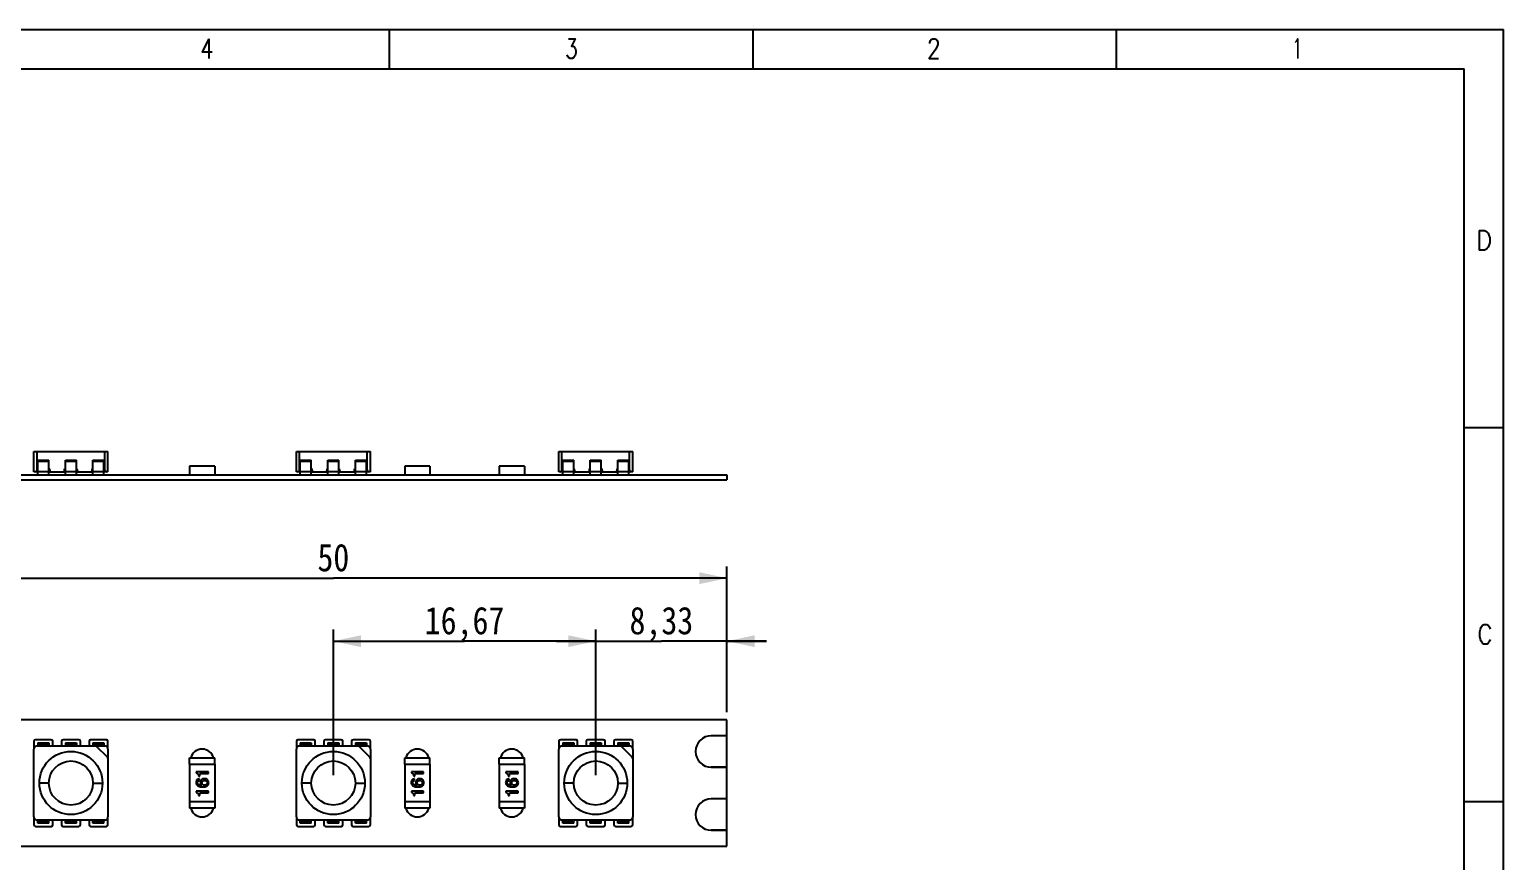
# Model space of a CAD drawing. Extents: x 4 to 145, y 3 to 102.
# Drawn here: x 51.4 to 145, y 48.7 to 101.5 of the extents above; entities that cross this region are included whole.
import ezdxf
from ezdxf.enums import TextEntityAlignment as Align

# ---------------------------------------------------------------- set-up
doc = ezdxf.new("R2010")
doc.units = 0
doc.header["$LTSCALE"] = 8.1675
doc.layers.get('0').update_dxf_attribs({"linetype": 'CONTINUOUS'})
for name, color, linetype in [('LED_CHIP_5050_BASE2', 7, 'CONTINUOUS'), ('LED_CHIP_5050_ELETRODE2', 7, 'CONTINUOUS'), ('LED_CHIP_5050_SLICONE2', 7, 'CONTINUOUS'), ('LS-12V-60-W10-5050S4', 7, 'CONTINUOUS'), ('LS-12V-60-W10-5050S9', 7, 'CONTINUOUS'), ('LS-12V-60-W10-5050S_PADS2', 7, 'CONTINUOUS'), ('LS-12V-60-W10-5050S_PLATE2', 7, 'CONTINUOUS'), ('RES_1206_012', 7, 'CONTINUOUS'), ('RES_1206_032', 7, 'CONTINUOUS')]:
    doc.layers.add(name, color=color, linetype=linetype)
doc.styles.get("Standard").update_dxf_attribs({"font": 'SIMHEI.SHX', "width": 0.85})
doc.styles.add('TEXTSTYLE_2', font='TXT.TTF')
doc.dimstyles.get("Standard").update_dxf_attribs({"dimtxt": 2.5, "dimasz": 2.5, "dimexe": 1.25, "dimexo": 0.625, "dimtad": 1, "dimcen": 2.5, "dimazin": 3, "dimtfac": 1, "dimtmove": 0, "dimatfit": 3})

# ---------------------------------------------------------------- blocks, each defined once
blk = doc.blocks.new('_FILLED')
at = {"color": 0, "linetype": 'BYBLOCK'}
blk.add_solid([(0, 0), (-1, 0.214), (-1, -0.214)], dxfattribs=at)
blk = doc.blocks.new('*D1')
at = {"layer": 'LS-12V-60-W10-5050S4', "color": 3}
for p, q in [((45.682, 58.182), (45.682, 67.432)), ((95.682, 58.182), (95.682, 67.432)), ((45.682, 66.682), (70.682, 66.682)), ((95.682, 66.682), (70.682, 66.682))]:
    blk.add_line(p, q, dxfattribs=at)
at = {"layer": 'LS-12V-60-W10-5050S4', "color": 3, "xscale": 1.75, "yscale": 1.75, "zscale": 1.75, "rotation": 180}
blk.add_blockref('_FILLED', (45.682, 66.682), dxfattribs=at)
at = {"layer": 'LS-12V-60-W10-5050S4', "color": 3, "xscale": 1.75, "yscale": 1.75, "zscale": 1.75}
blk.add_blockref('_FILLED', (95.682, 66.682), dxfattribs=at)
at = {"layer": 'LS-12V-60-W10-5050S4', "color": 3, "width": 0.85}
blk.add_text('50', height=1.75, dxfattribs=at).set_placement((70.682, 67.119), align=Align.CENTER)
blk = doc.blocks.new('*D3')
at = {"layer": 'LS-12V-60-W10-5050S4', "color": 3}
for p, q in [((87.348, 54.182), (87.348, 63.432)), ((95.682, 58.182), (95.682, 63.432)), ((87.348, 62.682), (84.848, 62.682)), ((84.848, 62.682), (91.515, 62.682)), ((98.182, 62.682), (91.515, 62.682)), ((95.682, 62.682), (98.182, 62.682))]:
    blk.add_line(p, q, dxfattribs=at)
at = {"layer": 'LS-12V-60-W10-5050S4', "color": 3, "xscale": 1.75, "yscale": 1.75, "zscale": 1.75}
blk.add_blockref('_FILLED', (87.348, 62.682), dxfattribs=at)
at = {"layer": 'LS-12V-60-W10-5050S4', "color": 3, "xscale": 1.75, "yscale": 1.75, "zscale": 1.75, "rotation": 180}
blk.add_blockref('_FILLED', (95.682, 62.682), dxfattribs=at)
at = {"layer": 'LS-12V-60-W10-5050S4', "color": 3, "width": 0.85}
blk.add_text('8,33', height=1.75, dxfattribs=at).set_placement((91.515, 63.119), align=Align.CENTER)
blk = doc.blocks.new('*D4')
at = {"layer": 'LS-12V-60-W10-5050S4', "color": 3}
for p, q in [((70.682, 54.182), (70.682, 63.432)), ((87.348, 54.182), (87.348, 63.432)), ((70.682, 62.682), (79.015, 62.682)), ((87.348, 62.682), (79.015, 62.682))]:
    blk.add_line(p, q, dxfattribs=at)
at = {"layer": 'LS-12V-60-W10-5050S4', "color": 3, "xscale": 1.75, "yscale": 1.75, "zscale": 1.75, "rotation": 180}
blk.add_blockref('_FILLED', (70.682, 62.682), dxfattribs=at)
at = {"layer": 'LS-12V-60-W10-5050S4', "color": 3, "xscale": 1.75, "yscale": 1.75, "zscale": 1.75}
blk.add_blockref('_FILLED', (87.348, 62.682), dxfattribs=at)
at = {"layer": 'LS-12V-60-W10-5050S4', "color": 3, "width": 0.85}
blk.add_text('16,67', height=1.75, dxfattribs=at).set_placement((79.015, 63.119), align=Align.CENTER)

msp = doc.modelspace()

# ---------------------------------------------------------------- linework, layer by layer
at = {"layer": 'LED_CHIP_5050_BASE2', "color": 7}
for p, q in [((51.665, 73.43), (51.665, 74.73)), ((51.665, 74.73), (56.365, 74.73)), ((51.865, 73.53), (51.865, 74.73)), ((56.165, 73.53), (56.165, 74.73)), ((56.365, 73.43), (56.365, 74.73)), ((68.332, 73.43), (68.332, 74.73)), ((68.332, 74.73), (73.032, 74.73)), ((68.532, 73.53), (68.532, 74.73)), ((72.832, 73.53), (72.832, 74.73)), ((73.032, 73.43), (73.032, 74.73)), ((84.998, 74.73), (89.698, 74.73)), ((84.998, 73.43), (84.998, 74.73)), ((85.198, 73.53), (85.198, 74.73)), ((89.498, 73.53), (89.498, 74.73)), ((89.698, 73.43), (89.698, 74.73)), ((51.915, 73.43), (51.665, 73.43)), ((51.865, 73.63), (51.915, 73.63)), ((51.915, 73.53), (51.865, 73.53)), ((52.615, 73.63), (52.665, 73.63)), ((52.665, 73.53), (52.615, 73.53)), ((52.615, 73.43), (53.665, 73.43)), ((52.665, 73.53), (52.665, 73.63)), ((53.615, 73.53), (53.615, 73.63)), ((53.615, 73.63), (53.665, 73.63)), ((53.665, 73.53), (53.615, 73.53)), ((54.365, 73.63), (54.415, 73.63)), ((54.415, 73.53), (54.365, 73.53)), ((54.365, 73.43), (55.415, 73.43)), ((54.415, 73.53), (54.415, 73.63)), ((55.365, 73.53), (55.365, 73.63)), ((55.365, 73.63), (55.415, 73.63)), ((55.415, 73.53), (55.365, 73.53)), ((56.115, 73.63), (56.165, 73.63)), ((56.165, 73.53), (56.115, 73.53)), ((56.365, 73.43), (56.115, 73.43)), ((68.582, 73.43), (68.332, 73.43)), ((68.532, 73.63), (68.582, 73.63)), ((68.582, 73.53), (68.532, 73.53)), ((69.282, 73.63), (69.332, 73.63)), ((69.332, 73.53), (69.282, 73.53)), ((69.282, 73.43), (70.332, 73.43)), ((69.332, 73.53), (69.332, 73.63)), ((70.282, 73.53), (70.282, 73.63)), ((70.282, 73.63), (70.332, 73.63)), ((70.332, 73.53), (70.282, 73.53)), ((71.032, 73.63), (71.082, 73.63)), ((71.082, 73.53), (71.032, 73.53)), ((71.032, 73.43), (72.082, 73.43)), ((71.082, 73.53), (71.082, 73.63)), ((72.032, 73.63), (72.082, 73.63)), ((72.032, 73.53), (72.032, 73.63)), ((72.082, 73.53), (72.032, 73.53)), ((72.782, 73.63), (72.832, 73.63)), ((72.832, 73.53), (72.782, 73.53)), ((73.032, 73.43), (72.782, 73.43)), ((85.248, 73.43), (84.998, 73.43)), ((85.198, 73.63), (85.248, 73.63)), ((85.248, 73.53), (85.198, 73.53)), ((85.948, 73.63), (85.998, 73.63)), ((85.998, 73.53), (85.948, 73.53)), ((85.948, 73.43), (86.998, 73.43)), ((85.998, 73.53), (85.998, 73.63)), ((86.948, 73.63), (86.998, 73.63)), ((86.948, 73.53), (86.948, 73.63)), ((86.998, 73.53), (86.948, 73.53)), ((87.698, 73.63), (87.748, 73.63)), ((87.748, 73.53), (87.698, 73.53)), ((87.698, 73.43), (88.748, 73.43)), ((87.748, 73.53), (87.748, 73.63)), ((88.698, 73.63), (88.748, 73.63)), ((88.698, 73.53), (88.698, 73.63)), ((88.748, 73.53), (88.698, 73.53)), ((89.448, 73.63), (89.498, 73.63)), ((89.498, 73.53), (89.448, 73.53)), ((89.698, 73.43), (89.448, 73.43)), ((51.665, 51.532), (51.665, 55.832)), ((51.865, 56.032), (56.165, 56.032)), ((56.336, 55.313), (55.646, 56.003)), ((56.365, 55.832), (56.365, 51.532)), ((68.332, 51.532), (68.332, 55.832)), ((68.532, 56.032), (72.832, 56.032)), ((73.002, 55.313), (72.313, 56.003)), ((73.032, 55.832), (73.032, 51.532)), ((84.998, 51.532), (84.998, 55.832)), ((85.198, 56.032), (89.498, 56.032)), ((89.669, 55.313), (88.98, 56.003)), ((89.698, 55.832), (89.698, 51.532)), ((56.165, 51.332), (51.865, 51.332)), ((72.832, 51.332), (68.532, 51.332)), ((89.498, 51.332), (85.198, 51.332))]:
    msp.add_line(p, q, dxfattribs=at)
for centre in [(54.015, 53.682), (70.682, 53.682), (87.348, 53.682)]:
    msp.add_circle(centre, 2, dxfattribs=at)
for centre, radius, start, end in [((51.765, 73.53), 0.1, 270, 360), ((52.765, 73.53), 0.1, 180, 270), ((53.515, 73.53), 0.1, 270, 360), ((54.515, 73.53), 0.1, 180, 270), ((55.265, 73.53), 0.1, 270, 360), ((56.265, 73.53), 0.1, 180, 270), ((68.432, 73.53), 0.1, 270, 360), ((69.432, 73.53), 0.1, 180, 270), ((70.182, 73.53), 0.1, 270, 360), ((71.182, 73.53), 0.1, 180, 270), ((71.932, 73.53), 0.1, 270, 360), ((72.932, 73.53), 0.1, 180, 270), ((85.098, 73.53), 0.1, 270, 360), ((86.098, 73.53), 0.1, 180, 270), ((86.848, 73.53), 0.1, 270, 360), ((87.848, 73.53), 0.1, 180, 270), ((88.598, 73.53), 0.1, 270, 360), ((89.598, 73.53), 0.1, 180, 270), ((51.865, 55.832), 0.2, 90, 180), ((55.576, 55.932), 0.1, 44.99712, 90), ((56.165, 55.832), 0.2, 0, 90), ((56.265, 55.243), 0.1, 0, 44.99712), ((68.532, 55.832), 0.2, 90, 180), ((72.242, 55.932), 0.1, 44.99712, 90), ((72.832, 55.832), 0.2, 0, 90), ((72.932, 55.243), 0.1, 0, 44.99712), ((85.198, 55.832), 0.2, 90, 180), ((88.909, 55.932), 0.1, 44.99712, 90), ((89.498, 55.832), 0.2, 0, 90), ((89.598, 55.243), 0.1, 0, 44.99712), ((51.865, 51.532), 0.2, 180, 270), ((56.165, 51.532), 0.2, 270, 360), ((68.532, 51.532), 0.2, 180, 270), ((72.832, 51.532), 0.2, 270, 360), ((85.198, 51.532), 0.2, 180, 270), ((89.498, 51.532), 0.2, 270, 360)]:
    msp.add_arc(centre, radius, start, end, dxfattribs=at)
at = {"layer": 'LED_CHIP_5050_ELETRODE2', "color": 7}
for p, q in [((51.915, 73.23), (51.915, 74.18)), ((51.915, 74.18), (52.615, 74.18)), ((52.615, 74.092), (51.915, 74.092)), ((52.615, 73.23), (52.615, 74.18)), ((53.665, 73.23), (53.665, 74.18)), ((53.665, 74.18), (54.365, 74.18)), ((54.365, 74.092), (53.665, 74.092)), ((54.365, 73.23), (54.365, 74.18)), ((55.415, 73.23), (55.415, 74.18)), ((55.415, 74.18), (56.115, 74.18)), ((56.115, 74.092), (55.415, 74.092)), ((56.115, 73.23), (56.115, 74.18)), ((68.582, 73.23), (68.582, 74.18)), ((68.582, 74.18), (69.282, 74.18)), ((69.282, 74.092), (68.582, 74.092)), ((69.282, 73.23), (69.282, 74.18)), ((70.332, 73.23), (70.332, 74.18)), ((70.332, 74.18), (71.032, 74.18)), ((71.032, 74.092), (70.332, 74.092)), ((71.032, 73.23), (71.032, 74.18)), ((72.082, 73.23), (72.082, 74.18)), ((72.082, 74.18), (72.782, 74.18)), ((72.782, 74.092), (72.082, 74.092)), ((72.782, 73.23), (72.782, 74.18)), ((85.248, 74.18), (85.948, 74.18)), ((85.248, 73.23), (85.248, 74.18)), ((85.948, 74.092), (85.248, 74.092)), ((85.948, 73.23), (85.948, 74.18)), ((86.998, 74.18), (87.698, 74.18)), ((86.998, 73.23), (86.998, 74.18)), ((87.698, 74.092), (86.998, 74.092)), ((87.698, 73.23), (87.698, 74.18)), ((88.748, 74.18), (89.448, 74.18)), ((88.748, 73.23), (88.748, 74.18)), ((89.448, 74.092), (88.748, 74.092)), ((89.448, 73.23), (89.448, 74.18)), ((52.615, 73.43), (51.915, 73.43)), ((54.365, 73.43), (53.665, 73.43)), ((56.115, 73.43), (55.415, 73.43)), ((69.282, 73.43), (68.582, 73.43)), ((71.032, 73.43), (70.332, 73.43)), ((72.782, 73.43), (72.082, 73.43)), ((85.948, 73.43), (85.248, 73.43)), ((87.698, 73.43), (86.998, 73.43)), ((89.448, 73.43), (88.748, 73.43)), ((51.915, 56.232), (51.915, 56.032)), ((51.915, 56.232), (52.615, 56.232)), ((52.615, 56.232), (52.615, 56.032)), ((53.665, 56.232), (53.665, 56.032)), ((53.665, 56.232), (54.365, 56.232)), ((54.365, 56.232), (54.365, 56.032)), ((55.415, 56.232), (55.415, 56.032)), ((55.415, 56.232), (56.115, 56.232)), ((56.115, 56.232), (56.115, 56.032)), ((68.582, 56.232), (68.582, 56.032)), ((68.582, 56.232), (69.282, 56.232)), ((69.282, 56.232), (69.282, 56.032)), ((70.332, 56.232), (70.332, 56.032)), ((70.332, 56.232), (71.032, 56.232)), ((71.032, 56.232), (71.032, 56.032)), ((72.082, 56.232), (72.082, 56.032)), ((72.082, 56.232), (72.782, 56.232)), ((72.782, 56.232), (72.782, 56.032)), ((85.248, 56.232), (85.948, 56.232)), ((85.248, 56.232), (85.248, 56.032)), ((85.948, 56.232), (85.948, 56.032)), ((86.998, 56.232), (87.698, 56.232)), ((86.998, 56.232), (86.998, 56.032)), ((87.698, 56.232), (87.698, 56.032)), ((88.748, 56.232), (89.448, 56.232)), ((88.748, 56.232), (88.748, 56.032)), ((89.448, 56.232), (89.448, 56.032)), ((52.615, 56.144), (51.915, 56.144)), ((54.365, 56.144), (53.665, 56.144)), ((56.115, 56.144), (55.415, 56.144)), ((69.282, 56.144), (68.582, 56.144)), ((71.032, 56.144), (70.332, 56.144)), ((72.782, 56.144), (72.082, 56.144)), ((85.948, 56.144), (85.248, 56.144)), ((87.698, 56.144), (86.998, 56.144)), ((89.448, 56.144), (88.748, 56.144)), ((51.915, 51.132), (51.915, 51.332)), ((51.915, 51.22), (52.615, 51.22)), ((52.615, 51.132), (51.915, 51.132)), ((52.615, 51.132), (52.615, 51.332)), ((53.665, 51.132), (53.665, 51.332)), ((53.665, 51.22), (54.365, 51.22)), ((54.365, 51.132), (53.665, 51.132)), ((54.365, 51.132), (54.365, 51.332)), ((55.415, 51.132), (55.415, 51.332)), ((55.415, 51.22), (56.115, 51.22)), ((56.115, 51.132), (55.415, 51.132)), ((56.115, 51.132), (56.115, 51.332)), ((68.582, 51.132), (68.582, 51.332)), ((68.582, 51.22), (69.282, 51.22)), ((69.282, 51.132), (68.582, 51.132)), ((69.282, 51.132), (69.282, 51.332)), ((70.332, 51.132), (70.332, 51.332)), ((70.332, 51.22), (71.032, 51.22)), ((71.032, 51.132), (70.332, 51.132)), ((71.032, 51.132), (71.032, 51.332)), ((72.082, 51.132), (72.082, 51.332)), ((72.082, 51.22), (72.782, 51.22)), ((72.782, 51.132), (72.082, 51.132)), ((72.782, 51.132), (72.782, 51.332)), ((85.248, 51.132), (85.248, 51.332)), ((85.248, 51.22), (85.948, 51.22)), ((85.948, 51.132), (85.248, 51.132)), ((85.948, 51.132), (85.948, 51.332)), ((86.998, 51.132), (86.998, 51.332)), ((86.998, 51.22), (87.698, 51.22)), ((87.698, 51.132), (86.998, 51.132)), ((87.698, 51.132), (87.698, 51.332)), ((88.748, 51.132), (88.748, 51.332)), ((88.748, 51.22), (89.448, 51.22)), ((89.448, 51.132), (88.748, 51.132)), ((89.448, 51.132), (89.448, 51.332))]:
    msp.add_line(p, q, dxfattribs=at)
at = {"layer": 'LED_CHIP_5050_SLICONE2', "color": 7}
for p, q in [((52.615, 53.682), (52.015, 53.682)), ((55.415, 53.682), (56.015, 53.682)), ((69.282, 53.682), (68.682, 53.682)), ((72.082, 53.682), (72.682, 53.682)), ((85.948, 53.682), (85.348, 53.682)), ((88.748, 53.682), (89.348, 53.682))]:
    msp.add_line(p, q, dxfattribs=at)
for centre, radius in [((54.015, 53.682), 2), ((70.682, 53.682), 2), ((87.348, 53.682), 2), ((54.015, 53.682), 1.4), ((70.682, 53.682), 1.4), ((87.348, 53.682), 1.4)]:
    msp.add_circle(centre, radius, dxfattribs=at)
at = {"layer": 'LS-12V-60-W10-5050S9', "color": 7}
for p, q in [((3.5, 101.5), (145, 101.5)), ((74.25, 99), (74.25, 101.5)), ((97.333, 101.5), (97.333, 99)), ((120.417, 99), (120.417, 101.5)), ((145, 3.5), (145, 101.5)), ((6, 99), (142.5, 99)), ((142.5, 31.125), (142.5, 99)), ((142.5, 76.25), (145, 76.25)), ((142.5, 52.5), (145, 52.5))]:
    msp.add_line(p, q, dxfattribs=at)
at = {"layer": 'LS-12V-60-W10-5050S_PADS2', "color": 7}
for p, q in [((51.665, 56.332), (51.665, 55.832)), ((52.765, 56.432), (51.765, 56.432)), ((52.865, 56.032), (52.865, 56.332)), ((53.415, 56.332), (53.415, 56.032)), ((54.515, 56.432), (53.515, 56.432)), ((54.615, 56.032), (54.615, 56.332)), ((55.165, 56.332), (55.165, 56.032)), ((56.265, 56.432), (55.265, 56.432)), ((56.365, 55.832), (56.365, 56.332)), ((68.332, 56.332), (68.332, 55.832)), ((69.432, 56.432), (68.432, 56.432)), ((69.532, 56.032), (69.532, 56.332)), ((70.082, 56.332), (70.082, 56.032)), ((71.182, 56.432), (70.182, 56.432)), ((71.282, 56.032), (71.282, 56.332)), ((71.832, 56.332), (71.832, 56.032)), ((72.932, 56.432), (71.932, 56.432)), ((73.032, 55.832), (73.032, 56.332)), ((84.998, 56.332), (84.998, 55.832)), ((86.098, 56.432), (85.098, 56.432)), ((86.198, 56.032), (86.198, 56.332)), ((86.748, 56.332), (86.748, 56.032)), ((87.848, 56.432), (86.848, 56.432)), ((87.948, 56.032), (87.948, 56.332)), ((88.498, 56.332), (88.498, 56.032)), ((89.598, 56.432), (88.598, 56.432)), ((89.698, 55.832), (89.698, 56.332)), ((95.682, 56.682), (94.682, 56.682)), ((95.682, 54.682), (95.682, 56.682)), ((94.682, 54.682), (95.682, 54.682)), ((95.682, 52.682), (94.682, 52.682)), ((95.682, 50.682), (95.682, 52.682)), ((51.665, 51.532), (51.665, 51.032)), ((56.365, 51.032), (56.365, 51.532)), ((68.332, 51.532), (68.332, 51.032)), ((73.032, 51.032), (73.032, 51.532)), ((84.998, 51.532), (84.998, 51.032)), ((89.698, 51.032), (89.698, 51.532)), ((51.765, 50.932), (52.765, 50.932)), ((52.865, 51.032), (52.865, 51.332)), ((53.415, 51.332), (53.415, 51.032)), ((53.515, 50.932), (54.515, 50.932)), ((54.615, 51.032), (54.615, 51.332)), ((55.165, 51.332), (55.165, 51.032)), ((55.265, 50.932), (56.265, 50.932)), ((68.432, 50.932), (69.432, 50.932)), ((69.532, 51.032), (69.532, 51.332)), ((70.082, 51.332), (70.082, 51.032)), ((70.182, 50.932), (71.182, 50.932)), ((71.282, 51.032), (71.282, 51.332)), ((71.832, 51.332), (71.832, 51.032)), ((71.932, 50.932), (72.932, 50.932)), ((85.098, 50.932), (86.098, 50.932)), ((86.198, 51.032), (86.198, 51.332)), ((86.748, 51.332), (86.748, 51.032)), ((86.848, 50.932), (87.848, 50.932)), ((87.948, 51.032), (87.948, 51.332)), ((88.498, 51.332), (88.498, 51.032)), ((88.598, 50.932), (89.598, 50.932)), ((94.682, 50.682), (95.682, 50.682))]:
    msp.add_line(p, q, dxfattribs=at)
for centre, radius, start, end in [((51.765, 56.332), 0.1, 90, 180), ((52.765, 56.332), 0.1, 0, 90), ((53.515, 56.332), 0.1, 90, 180), ((54.515, 56.332), 0.1, 0, 90), ((55.265, 56.332), 0.1, 90, 180), ((56.265, 56.332), 0.1, 0, 90), ((68.432, 56.332), 0.1, 90, 180), ((69.432, 56.332), 0.1, 0, 90), ((70.182, 56.332), 0.1, 90, 180), ((71.182, 56.332), 0.1, 0, 90), ((71.932, 56.332), 0.1, 90, 180), ((72.932, 56.332), 0.1, 0, 90), ((85.098, 56.332), 0.1, 90, 180), ((86.098, 56.332), 0.1, 0, 90), ((86.848, 56.332), 0.1, 90, 180), ((87.848, 56.332), 0.1, 0, 90), ((88.598, 56.332), 0.1, 90, 180), ((89.598, 56.332), 0.1, 0, 90), ((94.682, 55.682), 1, 90, 270), ((62.348, 55.082), 0.75, 15.57273, 164.42727), ((76.015, 55.082), 0.75, 15.57273, 164.42727), ((82.015, 55.082), 0.75, 15.57273, 164.42727), ((94.682, 51.682), 1, 90, 270), ((62.348, 52.282), 0.75, 195.58954, 344.41046), ((76.015, 52.282), 0.75, 195.58954, 344.41046), ((82.015, 52.282), 0.75, 195.58954, 344.41046), ((51.765, 51.032), 0.1, 180, 270), ((52.765, 51.032), 0.1, 270, 360), ((53.515, 51.032), 0.1, 180, 270), ((54.515, 51.032), 0.1, 270, 360), ((55.265, 51.032), 0.1, 180, 270), ((56.265, 51.032), 0.1, 270, 360), ((68.432, 51.032), 0.1, 180, 270), ((69.432, 51.032), 0.1, 270, 360), ((70.182, 51.032), 0.1, 180, 270), ((71.182, 51.032), 0.1, 270, 360), ((71.932, 51.032), 0.1, 180, 270), ((72.932, 51.032), 0.1, 270, 360), ((85.098, 51.032), 0.1, 180, 270), ((86.098, 51.032), 0.1, 270, 360), ((86.848, 51.032), 0.1, 180, 270), ((87.848, 51.032), 0.1, 270, 360), ((88.598, 51.032), 0.1, 180, 270), ((89.598, 51.032), 0.1, 270, 360)]:
    msp.add_arc(centre, radius, start, end, dxfattribs=at)
at = {"layer": 'LS-12V-60-W10-5050S_PLATE2', "color": 7}
for p, q in [((45.682, 73.23), (95.682, 73.23)), ((95.682, 73.23), (95.682, 72.93)), ((45.682, 72.93), (95.682, 72.93)), ((95.682, 57.682), (45.682, 57.682)), ((95.682, 56.682), (95.682, 57.682)), ((51.665, 56.332), (51.665, 55.832)), ((52.765, 56.432), (51.765, 56.432)), ((52.865, 56.032), (52.865, 56.332)), ((53.415, 56.332), (53.415, 56.032)), ((54.515, 56.432), (53.515, 56.432)), ((54.615, 56.032), (54.615, 56.332)), ((55.165, 56.332), (55.165, 56.032)), ((56.265, 56.432), (55.265, 56.432)), ((56.365, 55.832), (56.365, 56.332)), ((68.332, 56.332), (68.332, 55.832)), ((69.432, 56.432), (68.432, 56.432)), ((69.532, 56.032), (69.532, 56.332)), ((70.082, 56.332), (70.082, 56.032)), ((71.182, 56.432), (70.182, 56.432)), ((71.282, 56.032), (71.282, 56.332)), ((71.832, 56.332), (71.832, 56.032)), ((72.932, 56.432), (71.932, 56.432)), ((73.032, 55.832), (73.032, 56.332)), ((84.998, 56.332), (84.998, 55.832)), ((86.098, 56.432), (85.098, 56.432)), ((86.198, 56.032), (86.198, 56.332)), ((86.748, 56.332), (86.748, 56.032)), ((87.848, 56.432), (86.848, 56.432)), ((87.948, 56.032), (87.948, 56.332)), ((88.498, 56.332), (88.498, 56.032)), ((89.598, 56.432), (88.598, 56.432)), ((89.698, 55.832), (89.698, 56.332)), ((95.682, 56.682), (94.682, 56.682)), ((95.682, 54.682), (94.682, 54.682)), ((95.682, 52.682), (95.682, 54.682)), ((95.682, 52.682), (94.682, 52.682)), ((51.665, 51.532), (51.665, 51.032)), ((56.365, 51.032), (56.365, 51.532)), ((68.332, 51.532), (68.332, 51.032)), ((73.032, 51.032), (73.032, 51.532)), ((84.998, 51.532), (84.998, 51.032)), ((89.698, 51.032), (89.698, 51.532)), ((51.765, 50.932), (52.765, 50.932)), ((52.865, 51.032), (52.865, 51.332)), ((53.415, 51.332), (53.415, 51.032)), ((53.515, 50.932), (54.515, 50.932)), ((54.615, 51.032), (54.615, 51.332)), ((55.165, 51.332), (55.165, 51.032)), ((55.265, 50.932), (56.265, 50.932)), ((68.432, 50.932), (69.432, 50.932)), ((69.532, 51.032), (69.532, 51.332)), ((70.082, 51.332), (70.082, 51.032)), ((70.182, 50.932), (71.182, 50.932)), ((71.282, 51.032), (71.282, 51.332)), ((71.832, 51.332), (71.832, 51.032)), ((71.932, 50.932), (72.932, 50.932)), ((85.098, 50.932), (86.098, 50.932)), ((86.198, 51.032), (86.198, 51.332)), ((86.748, 51.332), (86.748, 51.032)), ((86.848, 50.932), (87.848, 50.932)), ((87.948, 51.032), (87.948, 51.332)), ((88.498, 51.332), (88.498, 51.032)), ((88.598, 50.932), (89.598, 50.932)), ((95.682, 50.682), (94.682, 50.682)), ((95.682, 49.682), (95.682, 50.682)), ((45.682, 49.682), (95.682, 49.682))]:
    msp.add_line(p, q, dxfattribs=at)
for centre, radius, start, end in [((51.765, 56.332), 0.1, 90, 180), ((52.765, 56.332), 0.1, 0, 90), ((53.515, 56.332), 0.1, 90, 180), ((54.515, 56.332), 0.1, 0, 90), ((55.265, 56.332), 0.1, 90, 180), ((56.265, 56.332), 0.1, 0, 90), ((68.432, 56.332), 0.1, 90, 180), ((69.432, 56.332), 0.1, 0, 90), ((70.182, 56.332), 0.1, 90, 180), ((71.182, 56.332), 0.1, 0, 90), ((71.932, 56.332), 0.1, 90, 180), ((72.932, 56.332), 0.1, 0, 90), ((85.098, 56.332), 0.1, 90, 180), ((86.098, 56.332), 0.1, 0, 90), ((86.848, 56.332), 0.1, 90, 180), ((87.848, 56.332), 0.1, 0, 90), ((88.598, 56.332), 0.1, 90, 180), ((89.598, 56.332), 0.1, 0, 90), ((94.682, 55.682), 1, 90, 270), ((62.348, 55.082), 0.75, 15.50039, 164.49961), ((76.015, 55.082), 0.75, 15.50039, 164.49961), ((82.015, 55.082), 0.75, 15.50039, 164.49961), ((94.682, 51.682), 1, 90, 270), ((62.348, 52.282), 0.75, 195.51719, 344.48281), ((76.015, 52.282), 0.75, 195.51719, 344.48281), ((82.015, 52.282), 0.75, 195.51719, 344.48281), ((51.765, 51.032), 0.1, 180, 270), ((52.765, 51.032), 0.1, 270, 360), ((53.515, 51.032), 0.1, 180, 270), ((54.515, 51.032), 0.1, 270, 360), ((55.265, 51.032), 0.1, 180, 270), ((56.265, 51.032), 0.1, 270, 360), ((68.432, 51.032), 0.1, 180, 270), ((69.432, 51.032), 0.1, 270, 360), ((70.182, 51.032), 0.1, 180, 270), ((71.182, 51.032), 0.1, 270, 360), ((71.932, 51.032), 0.1, 180, 270), ((72.932, 51.032), 0.1, 270, 360), ((85.098, 51.032), 0.1, 180, 270), ((86.098, 51.032), 0.1, 270, 360), ((86.848, 51.032), 0.1, 180, 270), ((87.848, 51.032), 0.1, 270, 360), ((88.598, 51.032), 0.1, 180, 270), ((89.598, 51.032), 0.1, 270, 360)]:
    msp.add_arc(centre, radius, start, end, dxfattribs=at)
at = {"layer": 'RES_1206_012', "color": 7}
for p, q in [((61.548, 73.78), (61.548, 73.23)), ((63.148, 73.78), (61.548, 73.78)), ((63.148, 73.78), (63.148, 73.23)), ((76.815, 73.78), (75.215, 73.78)), ((75.215, 73.78), (75.215, 73.23)), ((76.815, 73.78), (76.815, 73.23)), ((82.815, 73.78), (81.215, 73.78)), ((81.215, 73.78), (81.215, 73.23)), ((82.815, 73.78), (82.815, 73.23)), ((61.548, 54.882), (61.548, 55.282)), ((61.548, 55.282), (63.148, 55.282)), ((63.148, 54.882), (63.148, 55.282)), ((75.215, 55.282), (76.815, 55.282)), ((75.215, 54.882), (75.215, 55.282)), ((76.815, 54.882), (76.815, 55.282)), ((81.215, 55.282), (82.815, 55.282)), ((81.215, 54.882), (81.215, 55.282)), ((82.815, 54.882), (82.815, 55.282)), ((61.548, 54.882), (63.148, 54.882)), ((75.215, 54.882), (76.815, 54.882)), ((81.215, 54.882), (82.815, 54.882)), ((61.548, 52.482), (61.548, 52.082)), ((63.148, 52.482), (61.548, 52.482)), ((63.148, 52.482), (63.148, 52.082)), ((76.815, 52.482), (75.215, 52.482)), ((75.215, 52.482), (75.215, 52.082)), ((76.815, 52.482), (76.815, 52.082)), ((82.815, 52.482), (81.215, 52.482)), ((81.215, 52.482), (81.215, 52.082)), ((82.815, 52.482), (82.815, 52.082)), ((63.148, 52.082), (61.548, 52.082)), ((76.815, 52.082), (75.215, 52.082)), ((82.815, 52.082), (81.215, 52.082))]:
    msp.add_line(p, q, dxfattribs=at)
at = {"layer": 'RES_1206_032', "color": 7}
for p, q in [((61.548, 54.882), (61.548, 52.482)), ((61.548, 54.882), (63.148, 54.882)), ((61.975, 54.402), (61.975, 54.32)), ((62.748, 54.402), (61.975, 54.402)), ((62.748, 54.296), (62.748, 54.402)), ((63.148, 54.882), (63.148, 52.482)), ((75.215, 54.882), (76.815, 54.882)), ((75.215, 54.882), (75.215, 52.482)), ((76.415, 54.402), (75.642, 54.402)), ((75.642, 54.402), (75.642, 54.32)), ((76.415, 54.296), (76.415, 54.402)), ((76.815, 54.882), (76.815, 52.482)), ((81.215, 54.882), (82.815, 54.882)), ((81.215, 54.882), (81.215, 52.482)), ((82.415, 54.402), (81.642, 54.402)), ((81.642, 54.402), (81.642, 54.32)), ((82.415, 54.296), (82.415, 54.402)), ((82.815, 54.882), (82.815, 52.482)), ((62.117, 54.113), (62.199, 54.113)), ((62.172, 53.836), (62.172, 53.942)), ((62.199, 54.113), (62.199, 54.296)), ((62.199, 54.296), (62.748, 54.296)), ((75.784, 54.113), (75.866, 54.113)), ((75.838, 53.836), (75.838, 53.942)), ((75.866, 54.296), (76.415, 54.296)), ((75.866, 54.113), (75.866, 54.296)), ((81.784, 54.113), (81.866, 54.113)), ((81.838, 53.836), (81.838, 53.942)), ((81.866, 54.296), (82.415, 54.296)), ((81.866, 54.113), (81.866, 54.296)), ((63.148, 52.482), (61.548, 52.482)), ((61.975, 53.171), (61.975, 53.089)), ((62.748, 53.171), (61.975, 53.171)), ((62.117, 52.882), (62.199, 52.882)), ((62.199, 52.882), (62.199, 53.065)), ((62.199, 53.065), (62.748, 53.065)), ((62.748, 53.065), (62.748, 53.171)), ((76.815, 52.482), (75.215, 52.482)), ((76.415, 53.171), (75.642, 53.171)), ((75.642, 53.171), (75.642, 53.089)), ((75.784, 52.882), (75.866, 52.882)), ((75.866, 53.065), (76.415, 53.065)), ((75.866, 52.882), (75.866, 53.065)), ((76.415, 53.065), (76.415, 53.171)), ((82.815, 52.482), (81.215, 52.482)), ((82.415, 53.171), (81.642, 53.171)), ((81.642, 53.171), (81.642, 53.089)), ((81.784, 52.882), (81.866, 52.882)), ((81.866, 53.065), (82.415, 53.065)), ((81.866, 52.882), (81.866, 53.065)), ((82.415, 53.065), (82.415, 53.171))]:
    msp.add_line(p, q, dxfattribs=at)
for points in [[(61.975, 54.32), (62.011, 54.308), (62.041, 54.294), (62.065, 54.278), (62.082, 54.259)], [(75.642, 54.32), (75.677, 54.308), (75.707, 54.294), (75.731, 54.278), (75.749, 54.259)], [(81.642, 54.32), (81.677, 54.308), (81.707, 54.294), (81.731, 54.278), (81.749, 54.259)], [(61.981, 53.825), (61.969, 53.794), (61.961, 53.758), (61.958, 53.716)], [(61.958, 53.716), (61.963, 53.663), (61.977, 53.617), (61.999, 53.578), (62.029, 53.543), (62.069, 53.511)], [(62.047, 53.902), (62.02, 53.88), (61.998, 53.854), (61.981, 53.825)], [(62.172, 53.942), (62.134, 53.936), (62.1, 53.927), (62.071, 53.916), (62.047, 53.902)], [(62.056, 53.705), (62.059, 53.735), (62.066, 53.76), (62.078, 53.781), (62.094, 53.799), (62.115, 53.814), (62.14, 53.826), (62.172, 53.836)], [(62.081, 53.628), (62.067, 53.653), (62.058, 53.679), (62.056, 53.705)], [(62.069, 53.511), (62.116, 53.485), (62.172, 53.465), (62.238, 53.45), (62.312, 53.441), (62.396, 53.438)], [(62.153, 53.569), (62.123, 53.586), (62.099, 53.606), (62.081, 53.628)], [(62.082, 54.259), (62.094, 54.239), (62.103, 54.213), (62.11, 54.183), (62.114, 54.15), (62.117, 54.113)], [(62.334, 53.528), (62.291, 53.534), (62.251, 53.541), (62.214, 53.549), (62.182, 53.558), (62.153, 53.569)], [(62.314, 53.89), (62.29, 53.862), (62.271, 53.831), (62.257, 53.797), (62.248, 53.759), (62.245, 53.715)], [(62.245, 53.715), (62.249, 53.671), (62.26, 53.63), (62.277, 53.594), (62.302, 53.56), (62.334, 53.528)], [(62.489, 53.956), (62.435, 53.951), (62.389, 53.938), (62.35, 53.918), (62.314, 53.89)], [(62.343, 53.701), (62.346, 53.734), (62.355, 53.762), (62.369, 53.787), (62.388, 53.808)], [(62.388, 53.586), (62.369, 53.609), (62.355, 53.635), (62.346, 53.665), (62.343, 53.701)], [(62.388, 53.808), (62.411, 53.826), (62.437, 53.839), (62.467, 53.847), (62.501, 53.85)], [(62.502, 53.544), (62.467, 53.547), (62.437, 53.555), (62.411, 53.568), (62.388, 53.586)], [(62.396, 53.438), (62.466, 53.441), (62.528, 53.45), (62.583, 53.464), (62.63, 53.483), (62.67, 53.506)], [(62.687, 53.888), (62.646, 53.917), (62.601, 53.938), (62.55, 53.951), (62.489, 53.956)], [(62.501, 53.85), (62.538, 53.847), (62.57, 53.839), (62.597, 53.826), (62.621, 53.808)], [(62.62, 53.586), (62.596, 53.568), (62.569, 53.555), (62.538, 53.547), (62.502, 53.544)], [(62.667, 53.698), (62.664, 53.663), (62.655, 53.633), (62.64, 53.608), (62.62, 53.586)], [(62.621, 53.808), (62.641, 53.785), (62.656, 53.76), (62.664, 53.732), (62.667, 53.698)], [(62.67, 53.506), (62.705, 53.537), (62.731, 53.571), (62.749, 53.608), (62.761, 53.652), (62.765, 53.703)], [(62.765, 53.703), (62.761, 53.751), (62.751, 53.793), (62.735, 53.829), (62.714, 53.861), (62.687, 53.888)], [(75.648, 53.825), (75.635, 53.794), (75.628, 53.758), (75.625, 53.716)], [(75.625, 53.716), (75.63, 53.663), (75.644, 53.617), (75.665, 53.578), (75.695, 53.543), (75.736, 53.511)], [(75.713, 53.902), (75.686, 53.88), (75.665, 53.854), (75.648, 53.825)], [(75.838, 53.942), (75.8, 53.936), (75.767, 53.927), (75.738, 53.916), (75.713, 53.902)], [(75.722, 53.705), (75.725, 53.735), (75.733, 53.76), (75.745, 53.781), (75.761, 53.799), (75.781, 53.814), (75.807, 53.826), (75.838, 53.836)], [(75.748, 53.628), (75.733, 53.653), (75.725, 53.679), (75.722, 53.705)], [(75.736, 53.511), (75.783, 53.485), (75.839, 53.465), (75.905, 53.45), (75.979, 53.441), (76.062, 53.438)], [(75.82, 53.569), (75.79, 53.586), (75.766, 53.606), (75.748, 53.628)], [(75.749, 54.259), (75.761, 54.239), (75.77, 54.213), (75.776, 54.183), (75.781, 54.15), (75.784, 54.113)], [(76.001, 53.528), (75.958, 53.534), (75.918, 53.541), (75.881, 53.549), (75.848, 53.558), (75.82, 53.569)], [(75.981, 53.89), (75.957, 53.862), (75.938, 53.831), (75.924, 53.797), (75.915, 53.759), (75.912, 53.715)], [(75.912, 53.715), (75.916, 53.671), (75.927, 53.63), (75.944, 53.594), (75.968, 53.56), (76.001, 53.528)], [(76.155, 53.956), (76.101, 53.951), (76.056, 53.938), (76.016, 53.918), (75.981, 53.89)], [(76.01, 53.701), (76.013, 53.734), (76.022, 53.762), (76.035, 53.787), (76.054, 53.808)], [(76.055, 53.586), (76.035, 53.609), (76.022, 53.635), (76.013, 53.665), (76.01, 53.701)], [(76.054, 53.808), (76.078, 53.826), (76.104, 53.839), (76.134, 53.847), (76.168, 53.85)], [(76.169, 53.544), (76.134, 53.547), (76.104, 53.555), (76.078, 53.568), (76.055, 53.586)], [(76.062, 53.438), (76.132, 53.441), (76.195, 53.45), (76.25, 53.464), (76.297, 53.483), (76.336, 53.506)], [(76.354, 53.888), (76.313, 53.917), (76.268, 53.938), (76.216, 53.951), (76.155, 53.956)], [(76.168, 53.85), (76.205, 53.847), (76.237, 53.839), (76.264, 53.826), (76.287, 53.808)], [(76.287, 53.586), (76.262, 53.568), (76.235, 53.555), (76.205, 53.547), (76.169, 53.544)], [(76.287, 53.808), (76.308, 53.785), (76.322, 53.76), (76.331, 53.732), (76.334, 53.698)], [(76.334, 53.698), (76.331, 53.663), (76.321, 53.633), (76.307, 53.608), (76.287, 53.586)], [(76.336, 53.506), (76.371, 53.537), (76.397, 53.571), (76.416, 53.608), (76.428, 53.652), (76.432, 53.703)], [(76.432, 53.703), (76.428, 53.751), (76.418, 53.793), (76.402, 53.829), (76.381, 53.861), (76.354, 53.888)], [(81.648, 53.825), (81.635, 53.794), (81.628, 53.758), (81.625, 53.716)], [(81.625, 53.716), (81.63, 53.663), (81.644, 53.617), (81.665, 53.578), (81.695, 53.543), (81.736, 53.511)], [(81.713, 53.902), (81.686, 53.88), (81.665, 53.854), (81.648, 53.825)], [(81.838, 53.942), (81.8, 53.936), (81.767, 53.927), (81.738, 53.916), (81.713, 53.902)], [(81.722, 53.705), (81.725, 53.735), (81.733, 53.76), (81.745, 53.781), (81.761, 53.799), (81.781, 53.814), (81.807, 53.826), (81.838, 53.836)], [(81.748, 53.628), (81.733, 53.653), (81.725, 53.679), (81.722, 53.705)], [(81.736, 53.511), (81.783, 53.485), (81.839, 53.465), (81.905, 53.45), (81.979, 53.441), (82.062, 53.438)], [(81.82, 53.569), (81.79, 53.586), (81.766, 53.606), (81.748, 53.628)], [(81.749, 54.259), (81.761, 54.239), (81.77, 54.213), (81.776, 54.183), (81.781, 54.15), (81.784, 54.113)], [(82.001, 53.528), (81.958, 53.534), (81.918, 53.541), (81.881, 53.549), (81.848, 53.558), (81.82, 53.569)], [(81.981, 53.89), (81.957, 53.862), (81.938, 53.831), (81.924, 53.797), (81.915, 53.759), (81.912, 53.715)], [(81.912, 53.715), (81.916, 53.671), (81.927, 53.63), (81.944, 53.594), (81.968, 53.56), (82.001, 53.528)], [(82.155, 53.956), (82.101, 53.951), (82.056, 53.938), (82.016, 53.918), (81.981, 53.89)], [(82.01, 53.701), (82.013, 53.734), (82.022, 53.762), (82.035, 53.787), (82.054, 53.808)], [(82.055, 53.586), (82.035, 53.609), (82.022, 53.635), (82.013, 53.665), (82.01, 53.701)], [(82.054, 53.808), (82.078, 53.826), (82.104, 53.839), (82.134, 53.847), (82.168, 53.85)], [(82.169, 53.544), (82.134, 53.547), (82.104, 53.555), (82.078, 53.568), (82.055, 53.586)], [(82.062, 53.438), (82.132, 53.441), (82.195, 53.45), (82.25, 53.464), (82.297, 53.483), (82.336, 53.506)], [(82.354, 53.888), (82.313, 53.917), (82.268, 53.938), (82.216, 53.951), (82.155, 53.956)], [(82.168, 53.85), (82.205, 53.847), (82.237, 53.839), (82.264, 53.826), (82.287, 53.808)], [(82.287, 53.586), (82.262, 53.568), (82.235, 53.555), (82.205, 53.547), (82.169, 53.544)], [(82.287, 53.808), (82.308, 53.785), (82.322, 53.76), (82.331, 53.732), (82.334, 53.698)], [(82.334, 53.698), (82.331, 53.663), (82.321, 53.633), (82.307, 53.608), (82.287, 53.586)], [(82.336, 53.506), (82.371, 53.537), (82.397, 53.571), (82.416, 53.608), (82.428, 53.652), (82.432, 53.703)], [(82.432, 53.703), (82.428, 53.751), (82.418, 53.793), (82.402, 53.829), (82.381, 53.861), (82.354, 53.888)], [(61.975, 53.089), (62.011, 53.077), (62.041, 53.063), (62.065, 53.047), (62.082, 53.029)], [(62.082, 53.029), (62.094, 53.008), (62.103, 52.982), (62.11, 52.953), (62.114, 52.919), (62.117, 52.882)], [(75.642, 53.089), (75.677, 53.077), (75.707, 53.063), (75.731, 53.047), (75.749, 53.029)], [(75.749, 53.029), (75.761, 53.008), (75.77, 52.982), (75.776, 52.953), (75.781, 52.919), (75.784, 52.882)], [(81.642, 53.089), (81.677, 53.077), (81.707, 53.063), (81.731, 53.047), (81.749, 53.029)], [(81.749, 53.029), (81.761, 53.008), (81.77, 52.982), (81.776, 52.953), (81.781, 52.919), (81.784, 52.882)]]:
    msp.add_lwpolyline(points, dxfattribs=at)

# ---------------------------------------------------------------- texts
at = {"layer": 'LS-12V-60-W10-5050S9', "color": 7, "style": 'TEXTSTYLE_2', "width": 0.785714}
for s, p in [('4', (63.075, 99.665)), ('2', (109.242, 99.665))]:
    msp.add_text(s, height=1.25, dxfattribs=at).set_placement(p, align=Align.RIGHT)
at = {"layer": 'LS-12V-60-W10-5050S9', "color": 7, "style": 'TEXTSTYLE_2'}
for s, width, p in [('3', 0.714286, (85.425, 99.665)), ('1', 0.571429, (131.591, 99.665)), ('D', 0.904762, (143.25, 87.5))]:
    msp.add_text(s, height=1.25, dxfattribs=dict(at, width=width)).set_placement(p)
at = {"layer": 'LS-12V-60-W10-5050S9', "color": 7, "style": 'TEXTSTYLE_2', "text_generation_flag": 2, "width": 0.833333}
msp.add_text('C', height=1.25, rotation=180, dxfattribs=at).set_placement((144.292, 63.75), align=Align.RIGHT)

# ---------------------------------------------------------------- dimensions: what is measured, and where the dimension line sits
at = {"layer": 'LS-12V-60-W10-5050S4', "color": 3}
for base, p2, picture, middle in [((45.682, 66.682), (45.682, 58.182), '*D1', (69.194, 67.994)), ((87.348, 62.682), (87.348, 54.182), '*D3', (88.54, 63.994))]:
    dim = msp.add_linear_dim(base=base, p1=(95.682, 58.182), p2=p2, angle=180, dimstyle='Standard', dxfattribs=at)
    dim.commit()
    dim.dimension.update_dxf_attribs({"geometry": picture, "text_midpoint": middle, "dimtype": 128})
dim = msp.add_linear_dim(base=(87.348, 62.682), p1=(70.682, 54.182), p2=(87.348, 54.182), dimstyle='Standard', dxfattribs=at)
dim.commit()
dim.dimension.update_dxf_attribs({"geometry": '*D4', "text_midpoint": (75.296, 63.994), "dimtype": 128})

doc.saveas('drawing.dxf')
